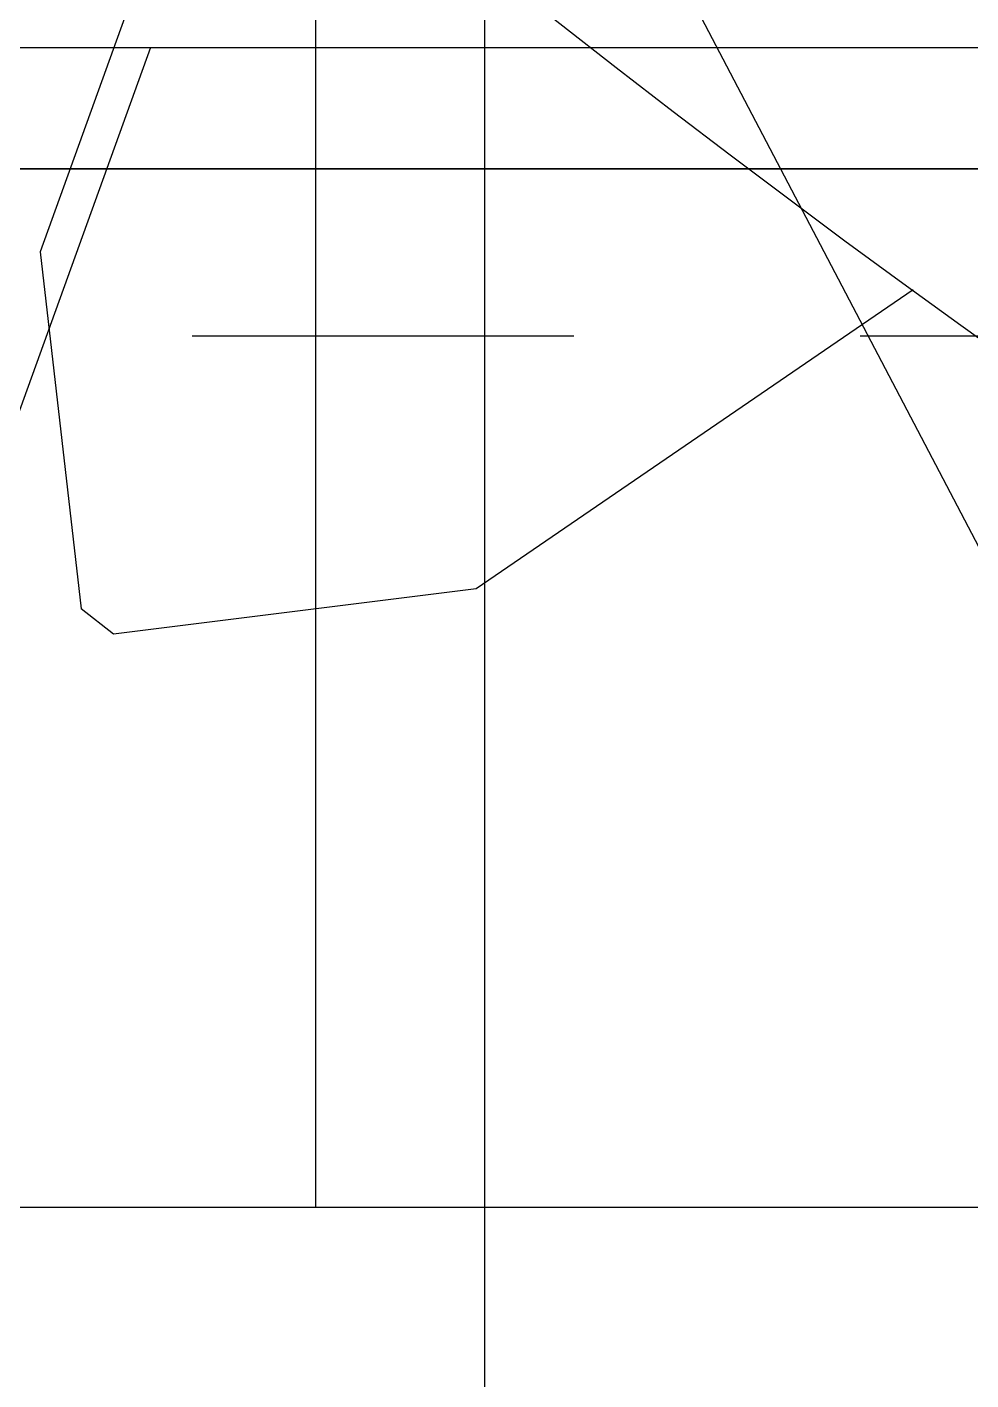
# Model space of a CAD drawing. Extents: x -381 to 213, y -63 to 250.
# Drawn here: x -43.9 to -38.96, y -21.58 to -14.49 of the extents above; entities that cross this region are included whole.
import ezdxf

# ---------------------------------------------------------------- set-up
doc = ezdxf.new("R2010")
doc.units = 0
doc.header["$MEASUREMENT"] = 0
for name, pattern in [('K5LT65535', [0]), ('K5LT_AXLED', [19.5, 15, -1.5, 1.5, -1.5]), ('K5LT_BASIC', [0])]:
    doc.linetypes.add(name, pattern=pattern)
doc.layers.add('Системный слой', color=7, linetype='Continuous')

# ---------------------------------------------------------------- blocks, each defined once
blk = doc.blocks.new('*U')
at = {"layer": 'Системный слой', "color": 5, "linetype": 'K5LT_BASIC'}
for p, q in [((-41.5049, 21.8306), (-41.5049, -22.1694)), ((21.5359, -17.6673), (21.5359, -27.6109)), ((-41.5049, -22.1694), (43.4951, -22.1694)), ((43.4954, -22.1698), (-41.5046, -22.1698)), ((-41.5046, -27.6109), (43.4954, -27.6109)), ((21.5359, -27.6109), (36.5359, -27.6109)), ((53.067, -46.4136), (52.896, -46.2802)), ((53.067, -46.4136), (52.896, -46.2802))]:
    blk.add_line(p, q, dxfattribs=at)
at = {"layer": 'Системный слой', "color": 30, "linetype": 'K5LT_AXLED'}
for q in [(-43.0361, -16.1105), (-41.8361, -16.1105)]:
    blk.add_line((-21.5361, -16.1105), q, dxfattribs=at)
at = {"layer": 'Системный слой', "color": 5, "linetype": 'K5LT_BASIC'}
for points in [[(53.6297, -41.7786), (52.6819, -44.4104), (52.896, -46.2802)], [(53.6297, -41.7786), (52.6819, -44.4104), (52.896, -46.2802)], [(57.2558, -44.609), (54.966, -46.1753), (53.067, -46.4136)], [(57.2558, -44.609), (54.966, -46.1753), (53.067, -46.4136)]]:
    blk.add_lwpolyline(points, dxfattribs=at)
blk = doc.blocks.new('*F')
at = {"layer": 'Системный слой', "color": 5, "linetype": 'K5LT65535'}
for points in [[(61.3105, -34.1658), (-32.3451, -34.1205), (-47.0824, -29.0939), (-58.6618, -6.9879), (-60.9585, -2.4901), (-65.0735, -0.3848), (-75.9829, 2.1034), (-86.6053, 2.1034), (-95.8879, 2.1034), (-104.0222, -0.3848), (-108.9984, -5.361), (-114.2618, -13.6867), (-130.2432, -13.6867), (-130.2432, 12.1516), (-51.5802, 12.1516), (-42.0105, -15.9834), (-39.4266, -18.5672), (-35.8858, -20.3855), (-31.8666, -21.5338), (54.835, -21.5338), (57.0839, -19.2849), (57.0839, 15.6923), (64.5961, 15.6923), (64.6218, 7.6219)], [(20.6711, -21.5338), (19.4271, -24.9789), (-6.7939, -24.9789), (-8.5165, -21.5338)]]:
    blk.add_lwpolyline(points, dxfattribs=at)
at = {"layer": 'Системный слой', "color": 5, "linetype": 'K5LT_BASIC'}
blk.add_circle((94.0125, 5.9815), 62.5341, dxfattribs=at)
blk.add_circle((94.0125, 5.9815), 62.5341, dxfattribs=at)
at = {"layer": 'Системный слой'}
blk.add_blockref('*U', (0, 0), dxfattribs=at)
blk.add_blockref('*U', (0, 0), dxfattribs=at)
blk.add_blockref('*U', (0, 0), dxfattribs=at)
blk.add_blockref('*U', (0, 0), dxfattribs=at)
blk.add_blockref('*U', (0, 0), dxfattribs=at)
blk.add_blockref('*U', (0, 0), dxfattribs=at)
blk.add_blockref('*U', (0, 0), dxfattribs=at)
blk.add_blockref('*U', (0, 0), dxfattribs=at)
blk.add_blockref('*U', (0, 0), dxfattribs=at)
blk.add_blockref('*U', (0, 0), dxfattribs=at)
blk.add_blockref('*U', (0, 0), dxfattribs=at)
blk.add_blockref('*U', (0, 0), dxfattribs=at)
blk.add_blockref('*U', (0, 0), dxfattribs=at)
blk.add_blockref('*U', (0, 0), dxfattribs=at)
blk.add_blockref('*U', (0, 0), dxfattribs=at)
blk.add_blockref('*U', (0, 0), dxfattribs=at)
blk.add_blockref('*U', (0, 0), dxfattribs=at)
blk.add_blockref('*U', (0, 0), dxfattribs=at)
blk.add_blockref('*U', (0, 0), dxfattribs=at)
blk.add_blockref('*U', (0, 0), dxfattribs=at)
blk.add_blockref('*U', (0, 0), dxfattribs=at)
blk.add_blockref('*U', (0, 0), dxfattribs=at)
blk.add_blockref('*U', (0, 0), dxfattribs=at)
blk.add_blockref('*U', (0, 0), dxfattribs=at)
blk.add_blockref('*U', (0, 0), dxfattribs=at)
blk.add_blockref('*U', (0, 0), dxfattribs=at)
blk.add_blockref('*U', (0, 0), dxfattribs=at)
blk.add_blockref('*U', (0, 0), dxfattribs=at)
blk.add_blockref('*U', (0, 0), dxfattribs=at)
blk.add_blockref('*U', (0, 0), dxfattribs=at)
blk.add_blockref('*U', (0, 0), dxfattribs=at)
blk.add_blockref('*U', (0, 0), dxfattribs=at)
blk.add_blockref('*U', (0, 0), dxfattribs=at)
blk.add_blockref('*U', (0, 0), dxfattribs=at)
blk.add_blockref('*U', (0, 0), dxfattribs=at)
blk.add_blockref('*U', (0, 0), dxfattribs=at)
blk.add_blockref('*U', (0, 0), dxfattribs=at)
blk.add_blockref('*U', (0, 0), dxfattribs=at)
blk.add_blockref('*U', (0, 0), dxfattribs=at)
blk.add_blockref('*U', (0, 0), dxfattribs=at)
blk.add_blockref('*U', (0, 0), dxfattribs=at)
blk.add_blockref('*U', (0, 0), dxfattribs=at)
blk.add_blockref('*U', (0, 0), dxfattribs=at)
blk.add_blockref('*U', (0, 0), dxfattribs=at)
blk.add_blockref('*U', (0, 0), dxfattribs=at)
blk.add_blockref('*U', (0, 0), dxfattribs=at)
blk.add_blockref('*U', (0, 0), dxfattribs=at)
blk.add_blockref('*U', (0, 0), dxfattribs=at)
blk.add_blockref('*U', (0, 0), dxfattribs=at)
blk.add_blockref('*U', (0, 0), dxfattribs=at)
blk.add_blockref('*U', (0, 0), dxfattribs=at)
blk.add_blockref('*U', (0, 0), dxfattribs=at)
blk.add_blockref('*U', (0, 0), dxfattribs=at)
blk.add_blockref('*U', (0, 0), dxfattribs=at)
blk.add_blockref('*U', (0, 0), dxfattribs=at)
blk.add_blockref('*U', (0, 0), dxfattribs=at)
blk.add_blockref('*U', (0, 0), dxfattribs=at)
blk.add_blockref('*U', (0, 0), dxfattribs=at)
blk.add_blockref('*U', (0, 0), dxfattribs=at)
blk.add_blockref('*U', (0, 0), dxfattribs=at)
blk.add_blockref('*U', (0, 0), dxfattribs=at)
blk.add_blockref('*U', (0, 0), dxfattribs=at)
blk.add_blockref('*U', (0, 0), dxfattribs=at)
blk.add_blockref('*U', (0, 0), dxfattribs=at)
blk.add_blockref('*U', (0, 0), dxfattribs=at)
blk.add_blockref('*U', (0, 0), dxfattribs=at)
blk.add_blockref('*U', (0, 0), dxfattribs=at)
blk.add_blockref('*U', (0, 0), dxfattribs=at)
blk.add_blockref('*U', (0, 0), dxfattribs=at)
blk.add_blockref('*U', (0, 0), dxfattribs=at)
blk.add_blockref('*U', (0, 0), dxfattribs=at)
blk.add_blockref('*U', (0, 0), dxfattribs=at)
blk.add_blockref('*U', (0, 0), dxfattribs=at)
blk.add_blockref('*U', (0, 0), dxfattribs=at)
blk.add_blockref('*U', (0, 0), dxfattribs=at)
blk.add_blockref('*U', (0, 0), dxfattribs=at)
blk.add_blockref('*U', (0, 0), dxfattribs=at)
blk.add_blockref('*U', (0, 0), dxfattribs=at)
blk.add_blockref('*U', (0, 0), dxfattribs=at)
blk.add_blockref('*U', (0, 0), dxfattribs=at)
blk.add_blockref('*U', (0, 0), dxfattribs=at)
blk.add_blockref('*U', (0, 0), dxfattribs=at)
blk.add_blockref('*U', (0, 0), dxfattribs=at)
blk.add_blockref('*U', (0, 0), dxfattribs=at)
blk.add_blockref('*U', (0, 0), dxfattribs=at)
blk.add_blockref('*U', (0, 0), dxfattribs=at)
blk.add_blockref('*U', (0, 0), dxfattribs=at)
blk.add_blockref('*U', (0, 0), dxfattribs=at)
blk.add_blockref('*U', (0, 0), dxfattribs=at)
blk.add_blockref('*U', (0, 0), dxfattribs=at)
blk.add_blockref('*U', (0, 0), dxfattribs=at)
blk.add_blockref('*U', (0, 0), dxfattribs=at)
blk.add_blockref('*U', (0, 0), dxfattribs=at)
blk.add_blockref('*U', (0, 0), dxfattribs=at)
blk.add_blockref('*U', (0, 0), dxfattribs=at)
blk.add_blockref('*U', (0, 0), dxfattribs=at)
blk.add_blockref('*U', (0, 0), dxfattribs=at)
blk.add_blockref('*U', (0, 0), dxfattribs=at)
blk.add_blockref('*U', (0, 0), dxfattribs=at)
blk.add_blockref('*U', (0, 0), dxfattribs=at)
blk.add_blockref('*U', (0, 0), dxfattribs=at)
blk.add_blockref('*U', (0, 0), dxfattribs=at)
blk.add_blockref('*U', (0, 0), dxfattribs=at)
blk.add_blockref('*U', (0, 0), dxfattribs=at)
blk.add_blockref('*U', (0, 0), dxfattribs=at)
blk.add_blockref('*U', (0, 0), dxfattribs=at)
blk.add_blockref('*U', (0, 0), dxfattribs=at)
blk.add_blockref('*U', (0, 0), dxfattribs=at)
blk.add_blockref('*U', (0, 0), dxfattribs=at)
blk.add_blockref('*U', (0, 0), dxfattribs=at)
blk.add_blockref('*U', (0, 0), dxfattribs=at)
blk.add_blockref('*U', (0, 0), dxfattribs=at)
blk.add_blockref('*U', (0, 0), dxfattribs=at)
blk.add_blockref('*U', (0, 0), dxfattribs=at)
blk.add_blockref('*U', (0, 0), dxfattribs=at)
blk.add_blockref('*U', (0, 0), dxfattribs=at)
blk.add_blockref('*U', (0, 0), dxfattribs=at)
blk.add_blockref('*U', (0, 0), dxfattribs=at)
blk.add_blockref('*U', (0, 0), dxfattribs=at)
blk.add_blockref('*U', (0, 0), dxfattribs=at)
blk.add_blockref('*U', (0, 0), dxfattribs=at)
blk.add_blockref('*U', (0, 0), dxfattribs=at)
blk.add_blockref('*U', (0, 0), dxfattribs=at)
blk.add_blockref('*U', (0, 0), dxfattribs=at)
blk.add_blockref('*U', (0, 0), dxfattribs=at)
blk.add_blockref('*U', (0, 0), dxfattribs=at)
blk.add_blockref('*U', (0, 0), dxfattribs=at)
blk.add_blockref('*U', (0, 0), dxfattribs=at)
blk.add_blockref('*U', (0, 0), dxfattribs=at)
blk.add_blockref('*U', (0, 0), dxfattribs=at)
blk.add_blockref('*U', (0, 0), dxfattribs=at)
blk.add_blockref('*U', (0, 0), dxfattribs=at)
blk.add_blockref('*U', (0, 0), dxfattribs=at)
blk.add_blockref('*U', (0, 0), dxfattribs=at)
blk.add_blockref('*U', (0, 0), dxfattribs=at)
blk.add_blockref('*U', (0, 0), dxfattribs=at)
blk.add_blockref('*U', (0, 0), dxfattribs=at)
blk.add_blockref('*U', (0, 0), dxfattribs=at)
blk.add_blockref('*U', (0, 0), dxfattribs=at)
blk.add_blockref('*U', (0, 0), dxfattribs=at)
blk.add_blockref('*U', (0, 0), dxfattribs=at)
blk.add_blockref('*U', (0, 0), dxfattribs=at)
blk.add_blockref('*U', (0, 0), dxfattribs=at)
blk.add_blockref('*U', (0, 0), dxfattribs=at)
blk.add_blockref('*U', (0, 0), dxfattribs=at)
blk.add_blockref('*U', (0, 0), dxfattribs=at)
blk.add_blockref('*U', (0, 0), dxfattribs=at)
blk.add_blockref('*U', (0, 0), dxfattribs=at)
blk.add_blockref('*U', (0, 0), dxfattribs=at)
blk.add_blockref('*U', (0, 0), dxfattribs=at)
blk.add_blockref('*U', (0, 0), dxfattribs=at)
blk.add_blockref('*U', (0, 0), dxfattribs=at)
blk.add_blockref('*U', (0, 0), dxfattribs=at)
blk.add_blockref('*U', (0, 0), dxfattribs=at)
blk.add_blockref('*U', (0, 0), dxfattribs=at)
blk.add_blockref('*U', (0, 0), dxfattribs=at)
blk.add_blockref('*U', (0, 0), dxfattribs=at)
blk.add_blockref('*U', (0, 0), dxfattribs=at)
blk.add_blockref('*U', (0, 0), dxfattribs=at)
blk.add_blockref('*U', (0, 0), dxfattribs=at)
blk.add_blockref('*U', (0, 0), dxfattribs=at)
blk.add_blockref('*U', (0, 0), dxfattribs=at)
blk.add_blockref('*U', (0, 0), dxfattribs=at)
blk.add_blockref('*U', (0, 0), dxfattribs=at)
blk.add_blockref('*U', (0, 0), dxfattribs=at)
blk.add_blockref('*U', (0, 0), dxfattribs=at)
blk.add_blockref('*U', (0, 0), dxfattribs=at)
blk.add_blockref('*U', (0, 0), dxfattribs=at)
blk.add_blockref('*U', (0, 0), dxfattribs=at)
blk.add_blockref('*U', (0, 0), dxfattribs=at)
blk.add_blockref('*U', (0, 0), dxfattribs=at)
blk.add_blockref('*U', (0, 0), dxfattribs=at)
blk.add_blockref('*U', (0, 0), dxfattribs=at)
blk.add_blockref('*U', (0, 0), dxfattribs=at)
blk.add_blockref('*U', (0, 0), dxfattribs=at)
blk.add_blockref('*U', (0, 0), dxfattribs=at)
blk.add_blockref('*U', (0, 0), dxfattribs=at)
blk.add_blockref('*U', (0, 0), dxfattribs=at)
blk.add_blockref('*U', (0, 0), dxfattribs=at)
blk.add_blockref('*U', (0, 0), dxfattribs=at)
blk.add_blockref('*U', (0, 0), dxfattribs=at)
blk.add_blockref('*U', (0, 0), dxfattribs=at)
blk.add_blockref('*U', (0, 0), dxfattribs=at)
blk.add_blockref('*U', (0, 0), dxfattribs=at)
blk.add_blockref('*U', (0, 0), dxfattribs=at)
blk.add_blockref('*U', (0, 0), dxfattribs=at)
blk.add_blockref('*U', (0, 0), dxfattribs=at)
blk.add_blockref('*U', (0, 0), dxfattribs=at)
blk.add_blockref('*U', (0, 0), dxfattribs=at)
blk.add_blockref('*U', (0, 0), dxfattribs=at)
blk.add_blockref('*U', (0, 0), dxfattribs=at)
blk.add_blockref('*U', (0, 0), dxfattribs=at)
blk.add_blockref('*U', (0, 0), dxfattribs=at)
blk.add_blockref('*U', (0, 0), dxfattribs=at)
blk.add_blockref('*U', (0, 0), dxfattribs=at)
blk.add_blockref('*U', (0, 0), dxfattribs=at)
blk.add_blockref('*U', (0, 0), dxfattribs=at)
blk.add_blockref('*U', (0, 0), dxfattribs=at)
blk.add_blockref('*U', (0, 0), dxfattribs=at)
blk.add_blockref('*U', (0, 0), dxfattribs=at)
blk.add_blockref('*U', (0, 0), dxfattribs=at)
blk.add_blockref('*U', (0, 0), dxfattribs=at)
blk.add_blockref('*U', (0, 0), dxfattribs=at)
blk.add_blockref('*U', (0, 0), dxfattribs=at)
blk.add_blockref('*U', (0, 0), dxfattribs=at)
blk.add_blockref('*U', (0, 0), dxfattribs=at)
blk.add_blockref('*U', (0, 0), dxfattribs=at)

msp = doc.modelspace()

# ---------------------------------------------------------------- block references
at = {"layer": 'Системный слой'}
for name, p in [('*F', (-96.5151, 28.7405)), ('*F', (-63.9267, 6.9347)), ('*F', (10.9271, 6.6087)), ('*U', (0, 0)), ('*U', (0, 0)), ('*U', (0, 0)), ('*U', (0, 0)), ('*U', (0, 0)), ('*U', (0, 0)), ('*U', (0, 0)), ('*U', (0, 0)), ('*U', (0, 0)), ('*U', (0, 0)), ('*U', (0, 0)), ('*U', (0, 0)), ('*U', (0, 0)), ('*U', (0, 0))]:
    msp.add_blockref(name, p, dxfattribs=at)

doc.saveas('drawing.dxf')
